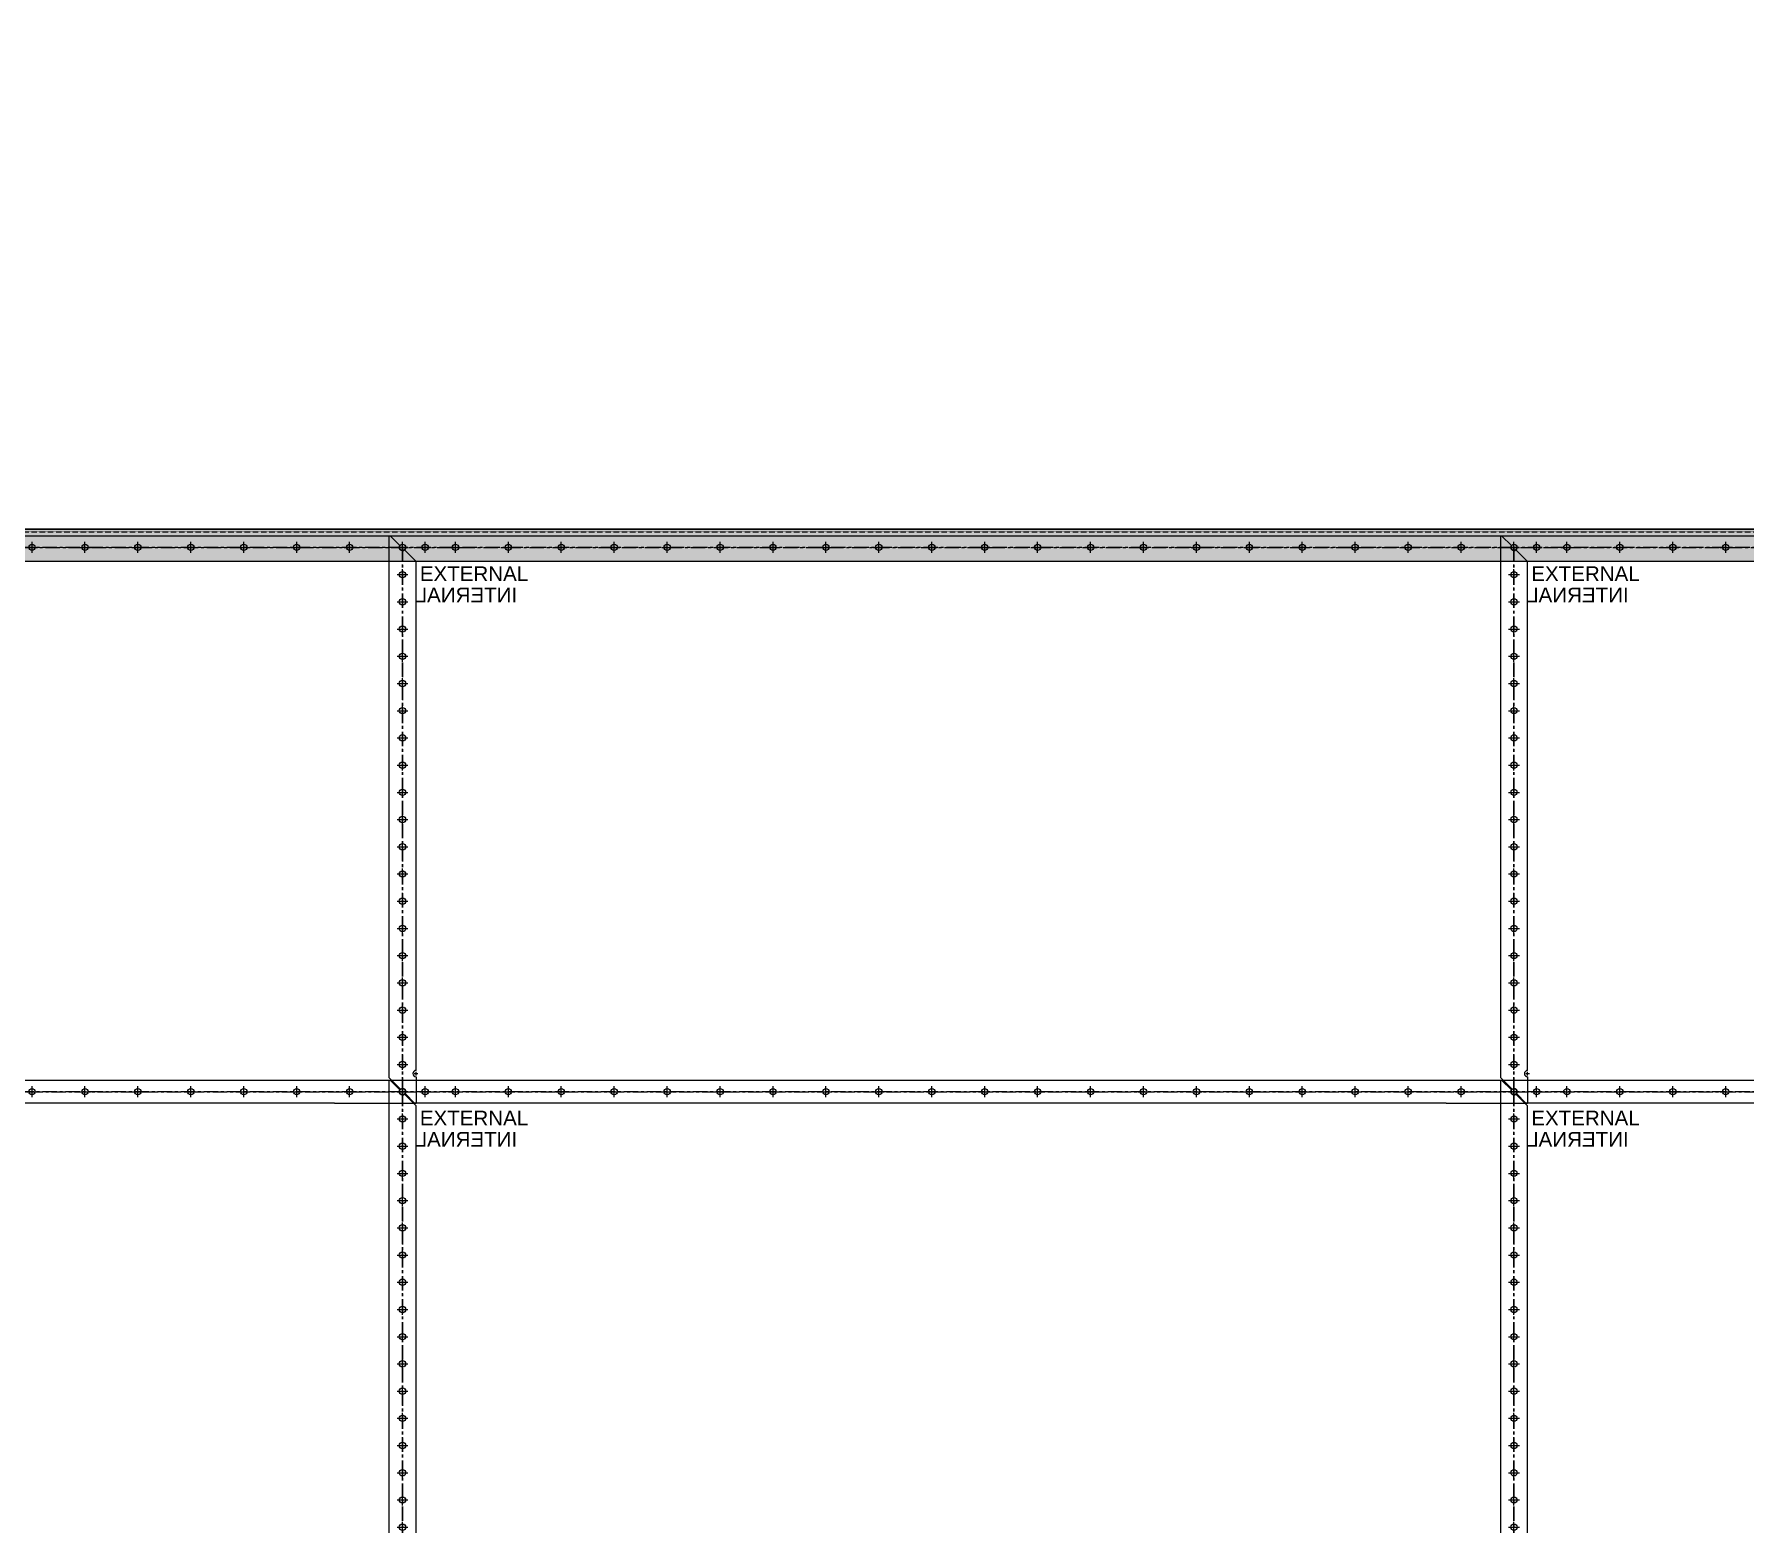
# Model space of a CAD drawing. Header units: millimetres. Extents: x -1425 to 321190, y -45665 to 8862.
# Drawn here: x 16338 to 20109, y 5048 to 8331 of the extents above; entities that cross this region are included whole.
import ezdxf

# ---------------------------------------------------------------- set-up
doc = ezdxf.new("R2010")
doc.units = ezdxf.units.MM
doc.header["$PDMODE"] = 4
for name, pattern in [('CENTER', [50.8, 31.75, -6.35, 6.35, -6.35]), ('CENTER2', [28.575, 19.05, -3.175, 3.175, -3.175]), ('HIDDEN', [0.375, 0.25, -0.125])]:
    doc.linetypes.add(name, pattern=pattern)
doc.layers.get('Defpoints').update_dxf_attribs({"color": 9})
for name, color, linetype in [('Bolt Holes', 7, 'Continuous'), ('CENTRELINE', 1, 'CENTER'), ('X 1515 M', 8, 'HIDDEN'), ('X 2001 M', 1, 'CENTER2'), ('X 2515 M', 1, 'CENTER'), ('X 5001 H', 8, 'Continuous')]:
    doc.layers.add(name, color=color, linetype=linetype)
doc.styles.add('BIT STD. 2.0', font='isocpeur.ttf', dxfattribs={"height": 2})
doc.styles.add('GG STD. 1.8', font='arial.ttf', dxfattribs={"height": 1.8})
doc.dimstyles.new('BIT STD. 2.0', dxfattribs={"dimtxt": 2, "dimasz": 2, "dimexe": 1, "dimexo": 0.625, "dimgap": 1, "dimtad": 1, "dimdec": 0, "dimdsep": 46, "dimtxsty": 'BIT STD. 2.0', "dimcen": 0, "dimadec": 0, "dimazin": 0, "dimtfac": 1, "dimtdec": 0, "dimtmove": 0, "dimatfit": 3, "dimfxl": 1, "dimtfill": 1, "dimlwd": -1, "dimlwe": -1, "dimarcsym": 0})

# ---------------------------------------------------------------- blocks, each defined once
blk = doc.blocks.new('*D322')
at = {"color": 0, "transparency": 16777216}
blk.add_line((0, 6593.1), (0, 8221.3), dxfattribs=at)
at = {"layer": 'Defpoints', "color": 0, "transparency": 16777216}
for p in [(0, 7541.3), (0, 6540), (41650, 0)]:
    blk.add_point(p, dxfattribs=at)
at = {"color": 0, "transparency": 16777216, "insert": (-170, 7923.8), "char_height": 170, "attachment_point": 5, "rotation": 90, "style": 'BIT STD. 2.0', "bg_fill": 3, "box_fill_scale": 1.1, "bg_fill_color": 256, "bg_fill_true_color": 13158600, "bg_fill_transparency": 0}
blk.add_mtext('360.0%%D', dxfattribs=at)
blk = doc.blocks.new('*U73')
at = {"layer": 'CENTRELINE', "color": 0, "linetype": 'CENTER2', "transparency": 16777216}
for p, q in [((-12, 0), (-1.4, 0)), ((0, 1.4), (0, 12)), ((1.4, 0), (12, 0)), ((0, -12), (0, -1.4))]:
    blk.add_line(p, q, dxfattribs=at)
at = {"layer": 'CENTRELINE', "color": 0, "linetype": 'Continuous', "transparency": 16777216}
for p, q in [((-0.7, 0), (0.7, 0)), ((0, -0.7), (0, 0.7))]:
    blk.add_line(p, q, dxfattribs=at)
blk = doc.blocks.new('14mm DIA HOLE')
blk.add_circle((0, 0), 7)
at = {"layer": 'CENTRELINE', "linetype": 'CENTER2'}
blk.add_blockref('*U73', (0, 0), dxfattribs=at)
blk = doc.blocks.new('*U220')
blk.add_blockref('14mm DIA HOLE', (0, 0))
blk = doc.blocks.new('*U221')
at = {"layer": 'Bolt Holes', "color": 0, "linetype": 'ByBlock', "lineweight": -2, "transparency": 16777216}
for p in [(0, 0), (116.67, 0), (233.34, 0), (350.01, 0), (466.68, 0), (583.35, 0), (700.02, 0), (816.69, 0), (933.36, 0), (1050.03, 0), (1166.7, 0), (1283.37, 0), (1400.04, 0), (1516.71, 0), (1633.38, 0), (1750.05, 0), (1866.72, 0), (1983.39, 0), (2100.06, 0), (0, -1200), (116.67, -1200), (233.34, -1200), (350.01, -1200), (466.68, -1200), (583.35, -1200), (700.02, -1200), (816.69, -1200), (933.36, -1200), (1050.03, -1200), (1166.7, -1200), (1283.37, -1200), (1400.04, -1200), (1516.71, -1200), (1633.38, -1200), (1750.05, -1200), (1866.72, -1200), (1983.39, -1200), (2100.06, -1200)]:
    blk.add_blockref('*U220', p, dxfattribs=at)
blk = doc.blocks.new('*U78')
blk.add_blockref('14mm DIA HOLE', (0, 0))
blk = doc.blocks.new('*U79')
at = {"color": 0, "linetype": 'ByBlock', "lineweight": -2, "transparency": 16777216}
for p in [(0, 0), (0, -60), (0, -120), (0, -180), (0, -240), (0, -300), (0, -360), (0, -420), (0, -480), (0, -540), (0, -600), (0, -660), (0, -720), (0, -780), (0, -840), (0, -900), (0, -960), (0, -1020), (0, -1080)]:
    blk.add_blockref('*U78', p, dxfattribs=at)
blk = doc.blocks.new('Vertical Seam - D (1200)')
blk.add_blockref('*U79', (0, -60))
blk = doc.blocks.new('*U161')
blk.add_blockref('Vertical Seam - D (1200)', (0, 0))
blk = doc.blocks.new('*U133')
at = {"layer": 'X 2001 M', "color": 0, "transparency": 16777216}
for p, q in [((-4.12, 0), (-0.8, 0)), ((0, 0.8), (0, 4.12)), ((0.8, 0), (4.12, 0)), ((0, -4.12), (0, -0.8))]:
    blk.add_line(p, q, dxfattribs=at)
at = {"layer": 'X 2001 M', "color": 0, "linetype": 'Continuous', "transparency": 16777216}
for p, q in [((-0.4, 0), (0.4, 0)), ((0, -0.4), (0, 0.4))]:
    blk.add_line(p, q, dxfattribs=at)
blk = doc.blocks.new('*U130')
for p, q in [((0, 72), (0, 132)), ((0, 58), (0, 0))]:
    blk.add_line(p, q)
blk.add_arc((0, 65), 7, 90, 270)
at = {"layer": 'X 2001 M'}
blk.add_blockref('*U133', (0, 65), dxfattribs=at)
blk = doc.blocks.new('*U109')
for p, q in [((0, 692), (0, 1193.6)), ((0, 558), (0, 692)), ((0, 132), (0, 558))]:
    blk.add_line(p, q)
blk = doc.blocks.new('*U117')
for p, q in [((-619.6, 0), (-2453.6, 0)), ((-179.6, 0), (-619.6, 0)), ((-179.6, 0), (-165.6, 0)), ((-165.6, 0), (0, 0))]:
    blk.add_line(p, q)
blk = doc.blocks.new('1200 D')
for p, q in [((2423.6, 25), (-30, 25)), ((-30, 25), (-30, -1168.6))]:
    blk.add_line(p, q)
for points in [[(2423.6, 25), (2444.4, 4.2, 0.866025), (2454.2, -5.6), (2480, -31.4)], [(26.4, -1225), (5.6, -1204.2, 0.866025), (-4.2, -1194.4), (-30, -1168.6)]]:
    blk.add_lwpolyline(points, format="xyb")
at = {"layer": 'Defpoints', "color": 1, "linetype": 'CENTER'}
blk.add_lwpolyline([(0, -1200), (2450, -1200), (2450, 0), (0, 0)], close=True, dxfattribs=at)
for name, p in [('14mm DIA HOLE', (0, 0)), ('14mm DIA HOLE', (50, 0)), ('14mm DIA HOLE', (116.7, 0)), ('*U109', (2480, -1225)), ('*U130', (2480, -1225)), ('14mm DIA HOLE', (50, -1200)), ('14mm DIA HOLE', (116.7, -1200)), ('14mm DIA HOLE', (2450, -1200)), ('*U117', (2480, -1225))]:
    blk.add_blockref(name, p)
at = {"layer": 'Bolt Holes'}
for name, p in [('*U221', (233.4, 0)), ('*U161', (0, 0)), ('*U161', (2450, 0))]:
    blk.add_blockref(name, p, dxfattribs=at)
at = {"layer": 'Defpoints', "insert": (38.2, -41.7), "char_height": 32.4, "width": 6762.895, "attachment_point": 1, "style": 'GG STD. 1.8'}
blk.add_mtext('EXTERNAL', dxfattribs=at)
at = {"layer": 'Defpoints', "extrusion": (0, 0, -1), "insert": (252.9, -88.6), "char_height": 32.4, "width": 6762.895, "attachment_point": 1, "text_direction": (-1, 0, 0), "style": 'GG STD. 1.8'}
blk.add_mtext('INTERNAL', dxfattribs=at)
blk = doc.blocks.new('VERTICAL SEAM')
for p in [(-2450, 7200), (-2450, 6000)]:
    blk.add_blockref('1200 D', p)
blk = doc.blocks.new('*D320')
at = {"color": 0, "transparency": 16777216}
blk.add_line((10412.5, 7328.1), (10412.5, 8296.3), dxfattribs=at)
at = {"layer": 'Defpoints', "color": 0, "transparency": 16777216}
for p in [(10412.5, 7616.3), (10412.5, 7275), (41650, 0)]:
    blk.add_point(p, dxfattribs=at)
at = {"color": 0, "transparency": 16777216, "insert": (10242.5, 7998.8), "char_height": 170, "attachment_point": 5, "rotation": 90, "style": 'BIT STD. 2.0', "bg_fill": 3, "box_fill_scale": 1.1, "bg_fill_color": 256, "bg_fill_true_color": 13158600, "bg_fill_transparency": 0}
blk.add_mtext('270.0%%D', dxfattribs=at)
blk = doc.blocks.new('*U229')
at = {"layer": 'X 5001 H'}
h = blk.add_hatch(color=8, dxfattribs=at)
h.dxf.hatch_style = 1
h.paths.add_polyline_path([(0, 30), (0, -40), (41710, -40), (41710, 30)])
for p, q in [((0, 30), (41710, 30)), ((0, -40), (41710, -40))]:
    blk.add_line(p, q)
blk.add_lwpolyline([(0, 30), (41710, 30), (41710, -40), (0, -40)], close=True)
at = {"layer": 'X 1515 M', "color": 251, "true_color": 0x636466}
blk.add_line((0, -34), (41710, -34), dxfattribs=at)
at = {"layer": 'X 2515 M'}
blk.add_line((-66, 0), (41776, 0), dxfattribs=at)

msp = doc.modelspace()

# ---------------------------------------------------------------- dimensions: what is measured, and where the dimension line sits
at = {"color": 1}
dim = msp.add_ordinate_dim(feature_location=(0, 6540), offset=(0, 1001.2681), dtype=1, origin=(41650, 0), dimstyle='BIT STD. 2.0', override={"dimdec": 1, "dimlfac": 0.008643, "dimzin": 0, "dimpost": '%%D'}, dxfattribs=at)
dim.commit()
dim.dimension.update_dxf_attribs({"geometry": '*D322', "text_midpoint": (-170, 7923.7681)})

# ---------------------------------------------------------------- next in the draw order: block references
for p in [(17150, 0), (19600, 0), (22050, 0)]:
    msp.add_blockref('VERTICAL SEAM', p)

# ---------------------------------------------------------------- next in the draw order: dimensions: what is measured, and where the dimension line sits
dim = msp.add_ordinate_dim(feature_location=(10412.5, 7275), offset=(0, 341.2681), dtype=1, origin=(41650, 0), dimstyle='BIT STD. 2.0', override={"dimdec": 1, "dimlfac": 0.008643, "dimzin": 0, "dimpost": '%%D'}, dxfattribs=at)
dim.commit()
dim.dimension.update_dxf_attribs({"geometry": '*D320', "text_midpoint": (10242.5, 7998.7681)})

# ---------------------------------------------------------------- next in the draw order: block references
at = {"xscale": -1, "rotation": 180}
msp.add_blockref('*U229', (-30, 7200), dxfattribs=at)

doc.saveas('drawing.dxf')
